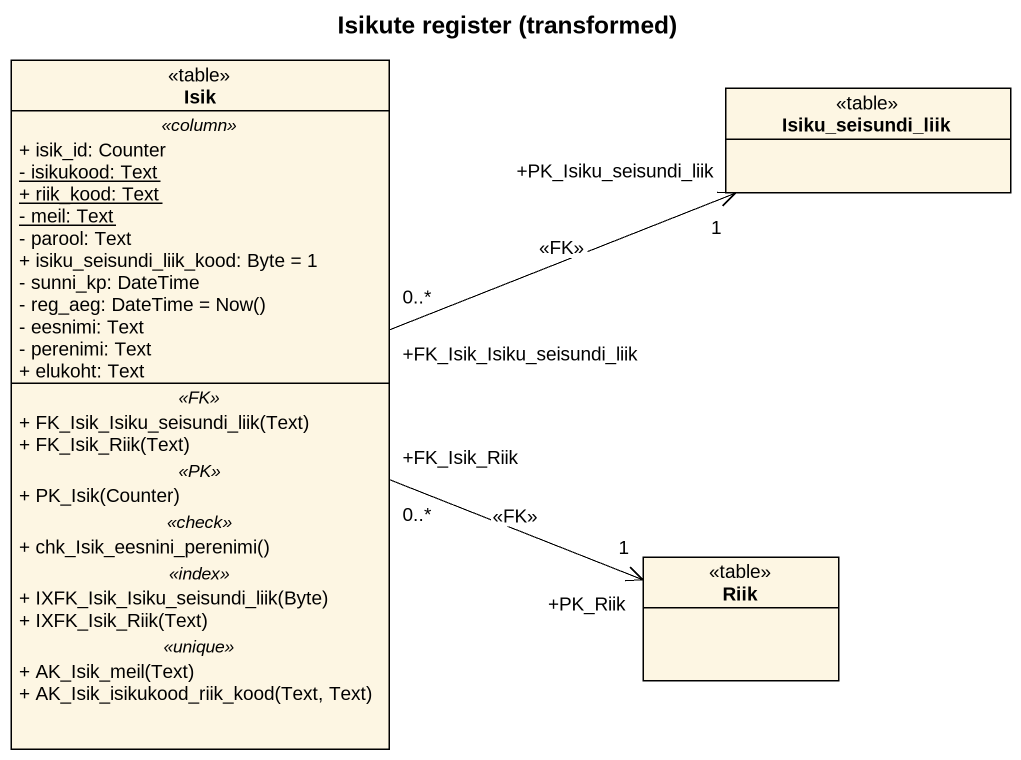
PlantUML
@startuml
title Isikute register (transformed)
hide circle
hide empty members
skinparam classAttributeIconSize 0
class Isik <<table>> {
  .. <<column>> ..
  + isik_id: Counter
  {static} - isikukood: Text
  {static} + riik_kood: Text
  {static} - meil: Text
  - parool: Text
  + isiku_seisundi_liik_kood: Byte = 1
  - sunni_kp: DateTime
  {field} - reg_aeg: DateTime = Now()
  - eesnimi: Text
  - perenimi: Text
  + elukoht: Text
  .. <<FK>> ..
  + FK_Isik_Isiku_seisundi_liik(Text)
  + FK_Isik_Riik(Text)
  .. <<PK>> ..
  + PK_Isik(Counter)
  .. <<check>> ..
  + chk_Isik_eesnini_perenimi()
  .. <<index>> ..
  + IXFK_Isik_Isiku_seisundi_liik(Byte)
  + IXFK_Isik_Riik(Text)
  .. <<unique>> ..
  + AK_Isik_meil(Text)
  + AK_Isik_isikukood_riik_kood(Text, Text)
}
class Isiku_seisundi_liik <<table>>
class Riik <<table>>
Isik "+FK_Isik_Isiku_seisundi_liik\n0..*" -right-> "+PK_Isiku_seisundi_liik\n1" Isiku_seisundi_liik : <<FK>>
Isik "+FK_Isik_Riik\n0..*" -right-> "+PK_Riik\n1" Riik : <<FK>>
@enduml
